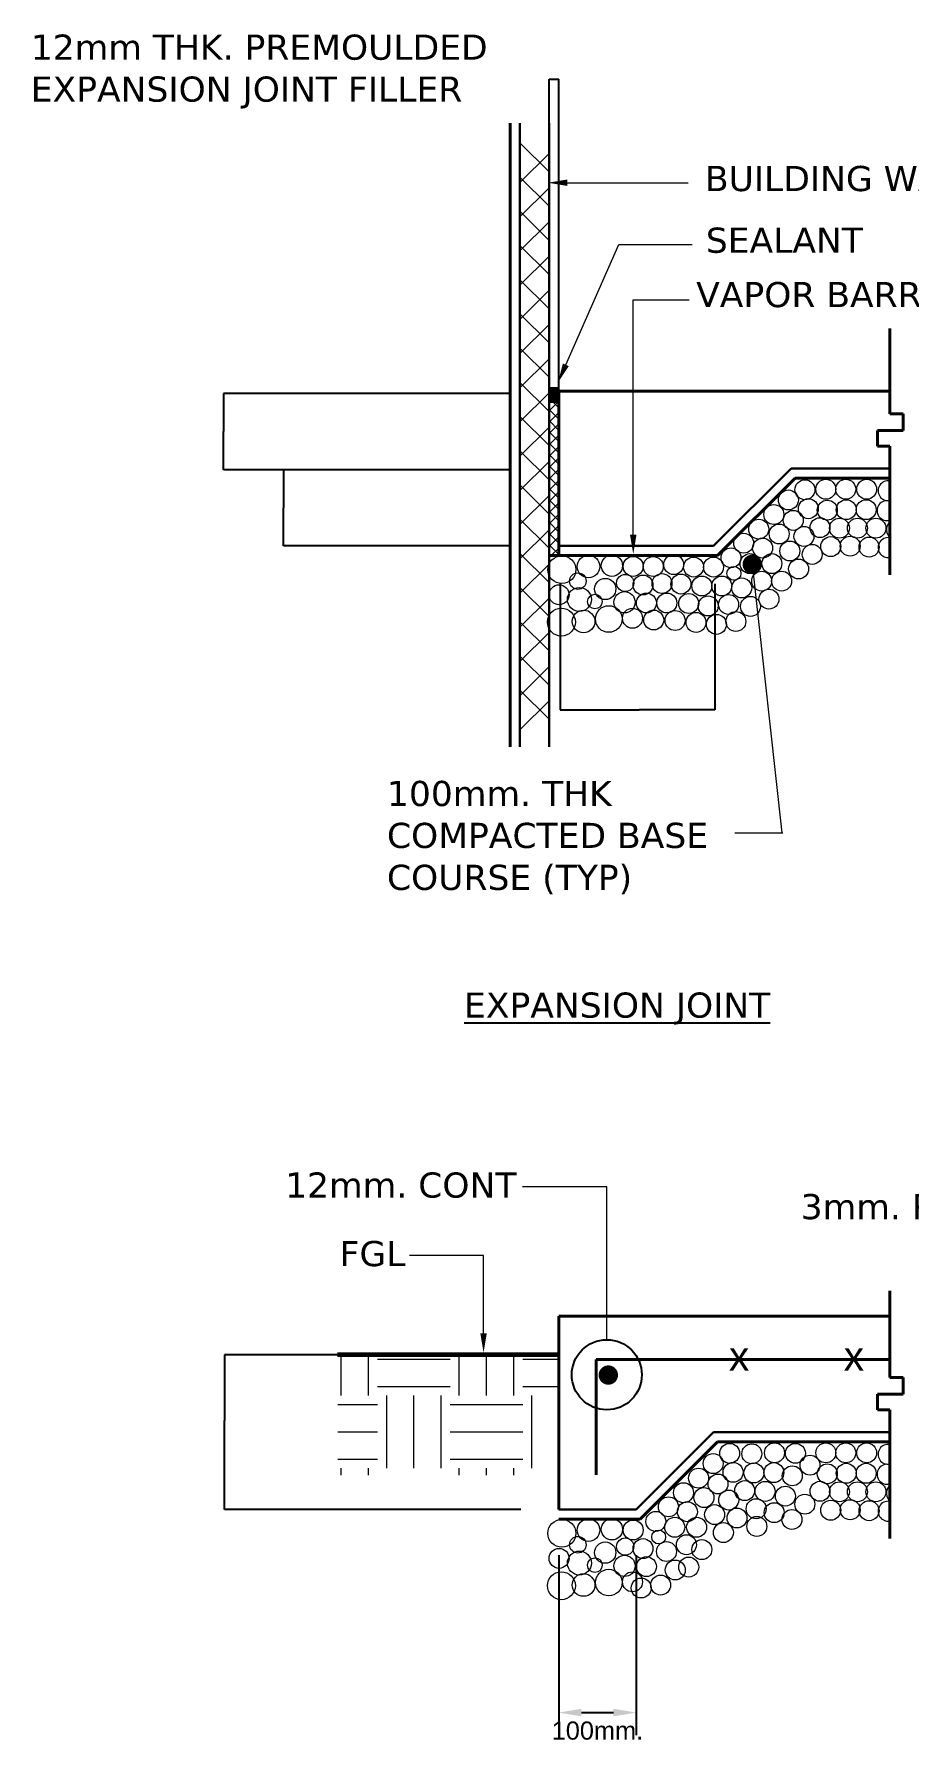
# Model space of a CAD drawing. Header units: inches. Extents: x -1 to 315328, y 6829 to 107833.
# Drawn here: x 108742 to 115693, y 15200 to 28760 of the extents above; entities that cross this region are included whole.
import ezdxf

# ---------------------------------------------------------------- set-up
doc = ezdxf.new("R2010")
doc.units = ezdxf.units.IN
doc.header["$MEASUREMENT"] = 0
for name, color, linetype, lineweight in [('aa.09', 4, 'Continuous', 9), ('aa.40', 5, 'Continuous', 40), ('aaborderline', 6, 'Continuous', 60), ('aaline1', 5, 'Continuous', 40), ('aaline3', 6, 'Continuous', 30), ('aaline4', 5, 'Continuous', 25), ('aaline5', 1, 'Continuous', 18)]:
    doc.layers.add(name, color=color, linetype=linetype, lineweight=lineweight)
doc.styles.get("Standard").update_dxf_attribs({"font": 'arial.ttf'})
doc.dimstyles.get("Standard").update_dxf_attribs({"dimtxt": 0.18, "dimasz": 0.18, "dimexe": 0.18, "dimexo": 0.0625, "dimgap": 0.09, "dimtad": 0, "dimtih": 1, "dimtoh": 1, "dimdec": 4, "dimzin": 0, "dimdsep": 46, "dimtxsty": 'Standard', "dimcen": 0.09, "dimadec": 0, "dimazin": 0, "dimtfac": 1, "dimtdec": 4, "dimtofl": 0, "dimtmove": 0, "dimatfit": 3, "dimfxl": 1, "dimtolj": 1, "dimtzin": 0, "dimarcsym": 0})

# ---------------------------------------------------------------- blocks, each defined once
blk = doc.blocks.new('*X348')
at = {"color": 0}
for p, q in [((114.375, 123.28125), (114.375, 125.3829775795377)), ((115.78125, 123.28125), (115.78125, 125.3829775795377)), ((120.46875, 123.28125), (120.46875, 125.3829775795377)), ((121.875, 123.28125), (121.875, 125.3829775795377)), ((123.28125, 123.28125), (123.28125, 125.3829775795377)), ((116.25, 125.15625), (120, 125.15625)), ((123.75, 125.15625), (125.6037196793609, 125.15625)), ((116.25, 123.75), (120, 123.75)), ((123.75, 123.75), (125.6037196793609, 123.75)), ((114.196429099131, 122.8125), (116.25, 122.8125)), ((116.71875, 119.53125), (116.71875, 123.28125)), ((118.125, 119.53125), (118.125, 123.28125)), ((119.53125, 119.53125), (119.53125, 123.28125)), ((120, 122.8125), (123.75, 122.8125)), ((124.21875, 119.53125), (124.21875, 123.28125)), ((114.196429099131, 121.40625), (116.25, 121.40625)), ((120, 121.40625), (123.75, 121.40625)), ((114.196429099131, 120), (116.25, 120)), ((120, 120), (123.75, 120)), ((114.375, 119.1592316571435), (114.375, 119.53125)), ((115.78125, 119.1592316571435), (115.78125, 119.53125)), ((120.46875, 119.1592316571435), (120.46875, 119.53125)), ((121.875, 119.1592316571435), (121.875, 119.53125)), ((123.28125, 119.1592316571435), (123.28125, 119.53125))]:
    blk.add_line(p, q, dxfattribs=at)
blk = doc.blocks.new('*D357')
at = {"color": 0, "lineweight": -2, "transparency": 16777216}
for p, q in [((112833.5192523262, 27065.77496918335), (112833.5192523262, 28401.46270990739)), ((112833.6992523262, 28401.28270990739), (112910.2623722228, 28401.28270990739)), ((112910.4423722228, 25630.74737010722), (112910.4423722228, 28401.46270990739))]:
    blk.add_line(p, q, dxfattribs=at)
at = {"color": 0, "transparency": 16777216}
for points in [[(112833.6992523262, 28401.31270990739), (112833.6992523262, 28401.25270990739), (112833.5192523262, 28401.28270990739)], [(112910.2623722228, 28401.31270990739), (112910.2623722228, 28401.25270990739), (112910.4423722228, 28401.28270990739)]]:
    blk.add_solid(points, dxfattribs=at)
at = {"layer": 'Defpoints', "color": 0, "transparency": 16777216}
for p in [(112910.4423722228, 28401.28270990739), (112833.5192523262, 27065.71246918335), (112910.4423722228, 25630.68487010722)]:
    blk.add_point(p, dxfattribs=at)
blk = doc.blocks.new('*X347')
at = {"color": 0}
for p, q in [((125.1037196793608, 177.1844292778883), (123.6037196793608, 178.6844292778883)), ((123.6037196793608, 176.6367282683519), (125.1037196793608, 178.1367282683519)), ((125.1037196793608, 175.4166623249219), (123.6037196793608, 176.9166623249219)), ((123.6037196793608, 174.8689613153855), (125.1037196793608, 176.3689613153855)), ((125.1037196793608, 173.6488953719555), (123.6037196793608, 175.1488953719555)), ((123.6037196793608, 173.1011943624192), (125.1037196793608, 174.6011943624192)), ((125.1037196793608, 171.8811284189891), (123.6037196793608, 173.3811284189892)), ((123.6037196793608, 171.3334274094528), (125.1037196793608, 172.8334274094528)), ((125.1037196793609, 170.1133614660228), (123.6037196793608, 171.6133614660228)), ((123.6037196793609, 169.5656604564865), (125.1037196793609, 171.0656604564864)), ((125.1037196793609, 168.3455945130564), (123.6037196793608, 169.8455945130564)), ((123.6037196793609, 167.7978935035201), (125.1037196793609, 169.2978935035201)), ((125.1037196793609, 166.57782756009), (123.6037196793609, 168.07782756009)), ((123.6037196793609, 166.0301265505537), (125.1037196793609, 167.5301265505537)), ((125.1037196793609, 164.8100606071236), (123.6037196793609, 166.3100606071236)), ((123.6037196793609, 164.2623595975874), (125.1037196793609, 165.7623595975874)), ((125.1037196793609, 163.0422936541572), (123.6037196793609, 164.5422936541572)), ((123.6037196793609, 162.494592644621), (125.1037196793609, 163.994592644621)), ((125.1037196793609, 161.2745267011908), (123.6037196793609, 162.7745267011909)), ((123.6037196793609, 160.7268256916547), (125.1037196793609, 162.2268256916547)), ((125.1037196793609, 159.5067597482245), (123.6037196793609, 161.0067597482245)), ((123.6037196793609, 158.9590587386883), (125.1037196793609, 160.4590587386883)), ((125.1037196793609, 157.7389927952581), (123.6037196793609, 159.2389927952581)), ((123.603719679361, 157.191291785722), (125.1037196793609, 158.691291785722)), ((125.103719679361, 155.9712258422917), (123.6037196793609, 157.4712258422917)), ((123.603719679361, 155.4235248327556), (125.103719679361, 156.9235248327556)), ((125.103719679361, 154.2034588893253), (123.603719679361, 155.7034588893253)), ((123.603719679361, 153.6557578797893), (125.103719679361, 155.1557578797893)), ((125.103719679361, 152.4356919363589), (123.603719679361, 153.9356919363589)), ((123.603719679361, 151.8879909268229), (125.103719679361, 153.3879909268229)), ((125.103719679361, 150.6679249833925), (123.603719679361, 152.1679249833926)), ((123.603719679361, 150.1202239738566), (125.103719679361, 151.6202239738566)), ((125.103719679361, 148.9001580304262), (123.603719679361, 150.4001580304262)), ((123.603719679361, 148.3524570208902), (125.103719679361, 149.8524570208902))]:
    blk.add_line(p, q, dxfattribs=at)
blk = doc.blocks.new('*D358')
at = {"color": 0, "lineweight": -2, "transparency": 16777216}
for p, q in [((112525.7642727406, 25903.41726666562), (110246.6982771612, 25903.41726666562)), ((110246.8782771612, 25903.23726666562), (110246.8782771612, 25600.65765172167)), ((110246.8782771612, 25297.75099175725), (110246.8782771612, 25600.33060670121)), ((112525.7642727406, 25297.57099175725), (110246.6982771612, 25297.57099175725))]:
    blk.add_line(p, q, dxfattribs=at)
at = {"color": 0, "transparency": 16777216}
for points in [[(110246.8482771612, 25903.23726666562), (110246.9082771612, 25903.23726666562), (110246.8782771612, 25903.41726666562)], [(110246.8482771612, 25297.75099175725), (110246.9082771612, 25297.75099175725), (110246.8782771612, 25297.57099175725)]]:
    blk.add_solid(points, dxfattribs=at)
at = {"layer": 'Defpoints', "color": 0, "transparency": 16777216}
for p in [(112525.8267727406, 25903.41726666562), (110246.8782771612, 25297.57099175725), (112525.8267727406, 25297.57099175725)]:
    blk.add_point(p, dxfattribs=at)
at = {"color": 0, "transparency": 16777216, "insert": (110246.8782771611, 25600.4941292114), "char_height": 0.18, "attachment_point": 5}
blk.add_mtext('\\A1;{\\H0.8x;100mm.}', dxfattribs=at)
blk = doc.blocks.new('*D359')
at = {"color": 0, "lineweight": -2, "transparency": 16777216}
for p, q in [((112525.7642727406, 25297.57099175725), (110724.009252028, 25297.57099175725)), ((110724.189252028, 25297.39099175725), (110724.189252028, 24994.81137681002)), ((110724.189252028, 24691.90471684225), (110724.189252028, 24994.48433178956)), ((112525.7642727406, 24691.72471684225), (110724.009252028, 24691.72471684225))]:
    blk.add_line(p, q, dxfattribs=at)
at = {"color": 0, "transparency": 16777216}
for points in [[(110724.159252028, 25297.39099175725), (110724.219252028, 25297.39099175725), (110724.189252028, 25297.57099175725)], [(110724.159252028, 24691.90471684225), (110724.219252028, 24691.90471684225), (110724.189252028, 24691.72471684225)]]:
    blk.add_solid(points, dxfattribs=at)
at = {"layer": 'Defpoints', "color": 0, "transparency": 16777216}
for p in [(112525.8267727406, 25297.57099175725), (110724.189252028, 24691.72471684225), (112525.8267727406, 24691.72471684225)]:
    blk.add_point(p, dxfattribs=at)
at = {"color": 0, "transparency": 16777216, "insert": (110724.189252028, 24994.64785429975), "char_height": 0.18, "attachment_point": 5}
blk.add_mtext('\\A1;{\\H0.8x;100mm.}', dxfattribs=at)
blk = doc.blocks.new('*D350')
at = {"color": 0, "lineweight": -2, "transparency": 16777216}
for p, q in [((112921.0526948454, 24391.66204924643), (112921.0526948454, 23387.58317618799)), ((114151.8226131879, 24391.66204924643), (114151.8226131879, 23387.58317618799)), ((112921.2326948454, 23387.76317618799), (113550.4891269002, 23387.76317618799)), ((114151.642613188, 23387.76317618799), (113551.3724284009, 23387.76317618799))]:
    blk.add_line(p, q, dxfattribs=at)
at = {"color": 0, "transparency": 16777216}
for points in [[(112921.2326948454, 23387.79317618799), (112921.2326948454, 23387.73317618799), (112921.0526948454, 23387.76317618799)], [(114151.642613188, 23387.79317618799), (114151.642613188, 23387.73317618799), (114151.8226131879, 23387.76317618799)]]:
    blk.add_solid(points, dxfattribs=at)
at = {"layer": 'Defpoints', "color": 0, "transparency": 16777216}
for p in [(112921.0526948454, 24391.72454924643), (114151.8226131879, 24391.72454924643), (114151.8226131879, 23387.76317618799)]:
    blk.add_point(p, dxfattribs=at)
at = {"color": 0, "transparency": 16777216, "insert": (113550.9307776506, 23387.76317618799), "char_height": 0.18, "attachment_point": 5}
blk.add_mtext('\\A1;{\\H0.8x;200mm.}', dxfattribs=at)
blk = doc.blocks.new('*D353')
at = {"color": 0, "lineweight": -2, "transparency": 16777216}
for p, q in [((111151.9690336497, 18261.16575623543), (110255.0267637094, 18261.16575623543)), ((110255.2067637094, 18260.98575623543), (110255.2067637094, 17739.34482633346)), ((110255.2067637094, 17031.4574037977), (110255.2067637094, 17739.017781313)), ((112610.3797046263, 17031.2774037977), (110255.0267637094, 17031.2774037977))]:
    blk.add_line(p, q, dxfattribs=at)
at = {"color": 0, "transparency": 16777216}
for points in [[(110255.1767637094, 18260.98575623543), (110255.2367637094, 18260.98575623543), (110255.2067637094, 18261.16575623543)], [(110255.1767637094, 17031.4574037977), (110255.2367637094, 17031.4574037977), (110255.2067637094, 17031.2774037977)]]:
    blk.add_solid(points, dxfattribs=at)
at = {"layer": 'Defpoints', "color": 0, "transparency": 16777216}
for p in [(111152.0315336497, 18261.16575623543), (110255.2067637094, 17031.2774037977), (112610.4422046263, 17031.2774037977)]:
    blk.add_point(p, dxfattribs=at)
at = {"color": 0, "transparency": 16777216, "insert": (110255.2067637094, 17739.18130382319), "char_height": 0.18, "attachment_point": 5}
blk.add_mtext('\\A1;{\\H0.8x;200mm.}', dxfattribs=at)

msp = doc.modelspace()

# ---------------------------------------------------------------- hatches: boundary and pattern name
at = {"layer": 'aa.09'}
h = msp.add_hatch(dxfattribs=at)
h.set_pattern_fill('ANSI37', color=256, scale=20.00001117306118, style=0)
h.set_pattern_definition([(45, (34487.10321398731, -118766.4120896637), (-44.90130568958352, 44.90130568958353), []), (135, (34487.10321398731, -118766.4120896637), (-44.90130568958353, -44.90130568958352), [])])
h.paths.add_polyline_path([(112910.4423722228, 25837.86295874423), (112833.5192523262, 25837.86295874423), (112833.5192523262, 24614.80159694227), (112910.4423722228, 24614.80159694227)])

# ---------------------------------------------------------------- linework, layer by layer
for p, q in [((112833.5192523262, 25837.86295874423), (112910.4423722228, 25837.86295874423)), ((112910.4423722228, 16668.77720128943), (112910.4423722228, 15237.0372585369)), ((113525.8273313941, 16668.77720128943), (113525.8273313941, 15237.0372585369)), ((113090.4424727799, 15417.0373590957), (113345.8272308361, 15417.0373590957))]:
    msp.add_line(p, q)
at = {"const_width": 115.3846798445837}
msp.add_lwpolyline([(112834.1561107012, 25896.14613556146), (112908.5843111016, 25896.14613556146)], dxfattribs=at)
at = {"const_width": 76.92311989638914}
for points in [[(114410.2422202244, 24545.44133298146, 1), (114487.165340121, 24545.44133298146, 1)], [(113266.3246582934, 18100.33438133649, 1), (113343.2477781891, 18100.33438133649, 1)]]:
    msp.add_lwpolyline(points, format="xyb", close=True, dxfattribs=at)
for points in [[(112978.9812720213, 27553.3422842744), (112978.9812720213, 27604.62436420546), (112825.1350322281, 27578.98332424325)], [(112990.3102237784, 26121.12064136201), (112943.3719314955, 26141.77611133296), (112904.8746677304, 25990.63349950305)], [(113528.3049048343, 24780.37725355302), (113477.0228249041, 24780.37725355302), (113502.6638648696, 24626.53101376645)], [(112339.0261761592, 18431.98664472613), (112287.7440962281, 18431.98664472613), (112313.3851361928, 18278.1404049329)], [(113090.4424727799, 15447.03737584996), (113090.4424727799, 15387.03734233481), (112910.4423722228, 15417.0373590957)], [(113345.8272308361, 15447.03737584996), (113345.8272308361, 15387.03734233481), (113525.8273313941, 15417.0373590957)]]:
    msp.add_solid(points)
at = {"layer": 'aa.09'}
for centre, radius in [((114735.5610340752, 25057.13433729607), 79.28638127468079), ((114866.9160381677, 25138.26965201477), 79.28638127468079), ((115033.0414845203, 25142.13323842426), 79.28638127468079), ((115191.4401659253, 25142.13323842426), 79.28638127468079), ((115357.5656122779, 25142.13323842426), 79.28638127468079), ((114619.6595598764, 24941.2267448522), 79.28638127468079), ((114774.1948588084, 24894.86370787199), 79.28638127468079), ((114893.9597154811, 24987.58978183242), 79.28638127468079), ((115044.6316319401, 24975.999022584), 79.28638127468079), ((115195.3035483991, 24979.86260900015), 79.28638127468079), ((115353.7022298041, 24979.86260900015), 79.28638127468079), ((114499.8947032046, 24825.31915240164), 79.28638127468079), ((114662.1567670834, 24786.68328826036), 79.28638127468079), ((114859.1892732217, 24767.36535617971), 79.28638127468079), ((114986.6808948411, 24836.90991165003), 79.28638127468079), ((115141.2161937731, 24833.04632523388), 79.28638127468079), ((115284.1613452845, 24833.04632523388), 79.28638127468079), ((115430.9698792705, 24833.04632523388), 79.28638127468079), ((114380.1298465312, 24713.27514636723), 79.28638127468079), ((114530.8017629911, 24674.63928222592), 79.28638127468079), ((114747.1511814959, 24651.45776372915), 79.28638127468079), ((114924.8667752675, 24624.41265882959), 79.28638127468079), ((115071.6753092535, 24686.23004146764), 79.28638127468079), ((115226.2106081855, 24690.09362788379), 79.28638127468079), ((115376.8825246437, 24682.36645505152), 79.28638127468079), ((112935.4782434501, 24503.32037198468), 111.0009337845549), ((113146.9085935169, 24528.723552932), 89.85789877797069), ((113332.9287797402, 24534.40860166409), 84.57214002632792), ((113502.0730597939, 24529.12375306661), 79.28638127468079), ((113661.5407064972, 24527.82299845968), 79.28638127468079), ((113823.802770376, 24543.27734411752), 79.28638127468079), ((113982.2014517818, 24523.95941204356), 79.28638127468079), ((114140.6001331868, 24523.95941204356), 79.28638127468079), ((114279.681902226, 24597.36755392334), 79.28638127468079), ((114430.353818685, 24551.00451694982), 79.28638127468079), ((114604.2060299828, 24551.00451694982), 79.28638127468079), ((114816.6920660155, 24508.50506637903), 79.28638127468079), ((113062.7164231357, 24411.91540600915), 65.79104479341912), ((113280.0711922238, 24349.43890069879), 84.57214002632354), ((113438.6439547732, 24397.00253808283), 68.7148637713909), ((113580.4096745577, 24381.00671469345), 79.28638127468079), ((113731.0815910175, 24392.59747392853), 79.28638127468079), ((113881.7535074758, 24388.73388752568), 79.28638127468079), ((114047.8789538275, 24373.27954186121), 79.28638127468079), ((114206.2776352334, 24373.27954186121), 79.28638127468079), ((114302.8621970656, 24473.73278865387), 55.31534715010105), ((114364.6763166384, 24357.82519620334), 79.28638127468079), ((114523.0749980442, 24411.91540600915), 79.28638127468079), ((114681.4736794492, 24411.91540600915), 79.28638127468079), ((112913.316578527, 24303.51718726032), 79.28638127468297), ((113074.734093633, 24266.48212365748), 95.14365752961781), ((113197.9348097002, 24249.64477657841), 58.46363938658293), ((113433.3581960216, 24243.74192871578), 84.57214002632792), ((113607.453351872, 24238.05401733669), 79.28638127468079), ((113769.7154157491, 24238.05401733669), 79.28638127468079), ((113943.5676270486, 24234.19043092054), 79.28638127468079), ((114098.1029259806, 24214.87249885322), 79.28638127468079), ((114260.3649898594, 24226.46325809494), 79.28638127468079), ((114434.217201158, 24211.0089124371), 79.28638127468079), ((114581.0257351432, 24268.96270865903), 79.28638127468079), ((112931.6148609779, 24086.05303916938), 111.0009337845549), ((113108.2932968083, 24091.68191975253), 89.85789877797286), ((113308.1334994537, 24110.99985182652), 105.7151750329077), ((113496.7873010414, 24116.90556234278), 79.28638127468079), ((113665.404088971, 24102.82849281217), 79.28638127468079), ((113835.3929177957, 24098.96490640269), 79.28638127468079), ((114001.5183641476, 24083.51056073816), 79.28638127468079), ((114163.7804280264, 24068.05621508698), 79.28638127468079), ((114318.3157269584, 24091.23773357042), 79.28638127468079), ((114269.0831149383, 17477.82233896357), 79.28638127468079), ((114444.7393244736, 17474.43799591725), 79.28638127468079), ((114625.050950287, 17481.96783324273), 79.28638127468079), ((114791.1993958314, 17478.23815306788), 79.28638127468079), ((115033.0414845203, 17481.68592537972), 79.28638127468079), ((115191.4401659253, 17481.68592537972), 79.28638127468079), ((115357.5656122779, 17481.68592537972), 79.28638127468079), ((114021.8266366471, 17280.77943180766), 79.28638127468079), ((114137.728110846, 17396.68702425156), 79.28638127468079), ((114296.1267922518, 17327.14246878788), 79.28638127468079), ((114461.4985367844, 17322.20010189689), 79.28638127468079), ((114620.0812117229, 17324.90738317883), 79.28638127468079), ((114766.5600906288, 17299.12429885374), 79.28638127468079), ((114907.2388651794, 17384.18662925411), 79.28638127468079), ((115044.6316319401, 17315.55170953949), 79.28638127468079), ((115195.3035483991, 17319.41529595561), 79.28638127468079), ((115353.7022298041, 17319.41529595561), 79.28638127468079), ((113902.0617799745, 17164.87183935713), 79.28638127468079), ((114176.3619355792, 17234.41639482742), 79.28638127468079), ((114388.2169321475, 17181.75735032192), 79.28638127468079), ((114550.5249944091, 17175.37677043374), 79.28638127468079), ((114986.6808948411, 17176.46259860549), 79.28638127468079), ((115141.2161937731, 17172.59901218937), 79.28638127468079), ((115284.1613452845, 17172.59901218937), 79.28638127468079), ((115430.9698792705, 17172.59901218937), 79.28638127468079), ((113782.2969233019, 17052.82783332939), 79.28638127468079), ((113932.9688397617, 17014.19196917475), 79.28638127468079), ((114064.3238438533, 17126.23597521582), 79.28638127468079), ((114261.3563499915, 17106.9180431352), 79.28638127468079), ((114479.4254363642, 17037.52148929326), 79.28638127468079), ((114711.611704623, 17138.14388079845), 79.28638127468079), ((114866.1163379657, 17073.59102609748), 79.28638127468079), ((115071.6753092535, 17025.78272842313), 79.28638127468079), ((115226.2106081855, 17029.64631483925), 79.28638127468079), ((115376.8825246437, 17021.91914200701), 79.28638127468079), ((112935.4782434501, 16842.87305894014), 111.0009337845549), ((113146.9085935169, 16868.27623988746), 89.85789877797069), ((113332.9287797402, 16873.96128861955), 84.57214002632792), ((113681.8489789959, 16936.92024087883), 79.28638127468079), ((113832.5208954557, 16890.55720390525), 79.28638127468079), ((114006.3731067535, 16890.55720390525), 79.28638127468079), ((114149.3182582665, 16991.01045068464), 79.28638127468079), ((114327.0338520381, 16963.96534578508), 79.28638127468079), ((114484.7631619936, 16897.20559625601), 79.28638127468079), ((114622.6312453811, 17006.52117792441), 79.28638127468079), ((114763.9333929985, 16952.46620659649), 79.28638127468079), ((113062.7164231357, 16751.46809296461), 65.79104479341912), ((113502.0730597939, 16868.67644002207), 79.28638127468079), ((113705.0292738363, 16813.28547560269), 55.31534715010105), ((113925.2420748149, 16751.46809296461), 79.28638127468079), ((114218.8591427862, 16848.05775333452), 79.28638127468079), ((112913.316578527, 16643.06987422245), 79.28638127468297), ((113074.734093633, 16606.03481061294), 95.14365752961781), ((113280.0711922238, 16688.99158765428), 84.57214002632354), ((113438.6439547732, 16736.55522503832), 68.7148637713909), ((113580.4096745577, 16720.55940164893), 79.28638127468079), ((113766.8433934091, 16697.3778831588), 79.28638127468079), ((114047.8789538275, 16712.83222881667), 79.28638127468079), ((113197.9348097002, 16589.19746353387), 58.46363938658293), ((113308.1334994537, 16450.55253878198), 105.7151750329077), ((113433.3581960216, 16583.29461567124), 84.57214002632792), ((113607.453351872, 16577.60670429881), 79.28638127468079), ((113836.3842779287, 16550.56159939256), 79.28638127468079), ((113943.5676270486, 16573.7431178827), 79.28638127468079), ((112931.6148609779, 16425.60572612484), 111.0009337845549), ((113108.2932968083, 16431.23460670799), 89.85789877797286), ((113496.7873010414, 16456.45824929164), 79.28638127468079), ((113565.9475047971, 16407.60890204244), 79.28638127468079), ((113720.4828037291, 16430.79042052588), 79.28638127468079)]:
    msp.add_circle(centre, radius, dxfattribs=at)
for centre, start, end in [((115527.5544411035, 25130.54247918254), 79.36084281089873, 280.6391571891013), ((115519.8276761568, 24972.13543616788), 73.61579781780107, 286.3842021821989), ((115593.2319431494, 24821.45556599216), 130.0708853906484, 238.1122014893284), ((115527.5544411035, 24678.50286864204), 72.53636693290821, 280.6391571891013), ((115527.5544411035, 17470.09516613799), 79.36084281089873, 280.6391571891013), ((115519.8276761568, 17311.68812312337), 73.61579781780107, 286.3842021821989), ((115593.2319431494, 17161.00825294098), 130.0708853906484, 238.1122014893284), ((115527.5544411035, 17018.05555559089), 72.53636693290821, 280.6391571891013)]:
    msp.add_arc(centre, 79.28638127468079, start, end, dxfattribs=at)
at = {"layer": 'aa.40'}
for p, q in [((115542.1925359938, 26420.6405884189), (115542.1925359938, 25741.15423893725)), ((115542.1925359938, 25741.15423893725), (115647.8754062678, 25741.15423893725)), ((115647.8754062678, 25741.15423893725), (115647.8754062678, 25608.48606218206)), ((115647.8754062678, 25608.48606218206), (115444.3131807665, 25608.48606218206)), ((115444.3131807665, 25608.48606218206), (115444.3131807665, 25483.62189582697)), ((115444.3131807665, 25483.62189582697), (115542.1925359938, 25483.62189582697)), ((115542.1925359938, 25483.62189582697), (115542.1925359938, 24461.46881179221)), ((115542.1925359938, 18768.77800483446), (115542.1925359938, 18080.70692589274)), ((113206.8653084013, 17306.6495223855), (113206.8653084013, 18224.02552818789)), ((113206.8653084013, 18224.02552818789), (115542.1925359938, 18224.02552818789)), ((115542.1925359938, 18080.70692589274), (115647.8754062678, 18080.70692589274)), ((115647.8754062678, 18080.70692589274), (115647.8754062678, 17948.03874913754)), ((115647.8754062678, 17948.03874913754), (115444.3131807665, 17948.03874913754)), ((115444.3131807665, 17948.03874913754), (115444.3131807665, 17823.17458278243)), ((115444.3131807665, 17823.17458278243), (115542.1925359938, 17823.17458278243)), ((115542.1925359938, 17823.17458278243), (115542.1925359938, 16801.02149874766))]:
    msp.add_line(p, q, dxfattribs=at)
at = {"layer": 'aaborderline'}
msp.add_line((112910.4423722228, 18261.16575623542), (111152.0315336497, 18261.16575623542), dxfattribs=at)
at = {"layer": 'aaline1'}
for p, q in [((112525.8267727406, 28053.50708789384), (112525.8267727406, 23094.2642046425)), ((112910.4423722228, 25922.49463518802), (112910.4423722228, 24614.80159694227)), ((112910.4423722228, 25922.49463518802), (115542.1925359938, 25922.49463518802)), ((114788.4598492574, 25230.18655612186), (114173.0748900861, 24614.80159694227)), ((114788.4598492574, 25230.18655612186), (115542.1925359938, 25230.18655612186)), ((112833.5192523262, 24614.80159694227), (114173.0748900861, 24614.80159694227)), ((112910.4423722228, 18568.85823582188), (115542.1925359938, 18568.85823582188)), ((112910.4423722228, 18568.85823582188), (112910.4423722228, 17031.27740379769)), ((114173.0748900861, 17569.73924307065), (113557.6899309157, 16954.35428389773)), ((114173.0748900861, 17569.73924307065), (115542.1925359938, 17569.73924307065)), ((112910.4423722228, 16954.35428389773), (113557.6899309157, 16954.35428389773))]:
    msp.add_line(p, q, dxfattribs=at)
at = {"layer": 'aaline3'}
for p, q in [((112602.7498926381, 28053.50708789384), (112602.7498926381, 23094.2642046425)), ((112833.5192523262, 28053.50708789384), (112833.5192523262, 23094.2642046425)), ((114756.5972497366, 25307.10967601516), (114141.2122905653, 24691.72471684223)), ((114756.5972497366, 25307.10967601516), (115542.1925359938, 25307.10967601516)), ((112910.4423722228, 24691.72471684223), (114141.2122905653, 24691.72471684223)), ((114141.2122905653, 17646.66236297062), (113525.8273313941, 17031.27740379769)), ((114141.2122905653, 17646.66236297062), (115542.1925359938, 17646.66236297062)), ((112910.4423722228, 17031.27740379769), (113525.8273313941, 17031.27740379769))]:
    msp.add_line(p, q, dxfattribs=at)
at = {"layer": 'aaline4'}
msp.add_circle((113292.594234586, 18102.91128022561), 278.3015332275678, dxfattribs=at)
at = {"layer": 'aaline5'}
for p, q in [((112978.9812720213, 27578.98332424325), (113939.9191662421, 27578.98332424325)), ((112966.8410776373, 26131.4483763508), (113387.8546598999, 27088.17599422002)), ((113387.8546598999, 27088.17599422002), (113970.4075061038, 27088.17599422002)), ((113502.6638648696, 26648.43917547335), (113947.3834831747, 26648.43917547335)), ((113502.6638648696, 24780.37725355302), (113502.6638648696, 26648.43917547335)), ((114448.7037801727, 24545.44133298146), (114682.4250394276, 22411.08827397868)), ((114310.4287689817, 22411.08827397868), (114691.229164111, 22411.08827397868)), ((113292.594234586, 19597.51263799233), (112622.6090620018, 19597.51263799233)), ((113292.594234586, 18381.21281345648), (113292.594234586, 19597.51263799233)), ((112313.3851361928, 19051.21007273751), (111725.8596771579, 19051.21007273751)), ((112313.3851361928, 18431.98664472613), (112313.3851361928, 19051.21007273751))]:
    msp.add_line(p, q, dxfattribs=at)

# ---------------------------------------------------------------- block references
at = {"layer": 'aa.09', "xscale": 153.8462397928133, "yscale": 153.8462397928133, "zscale": 153.8462397928133}
for name, p in [('*X347', (93586.78239556716, 405.8261078746291)), ('*X348', (93586.78239556716, -1028.53387840162))]:
    msp.add_blockref(name, p, dxfattribs=at)

# ---------------------------------------------------------------- texts
for p in [(114263.3803882478, 18136.41096583093), (115175.590969382, 18136.41096583093)]:
    msp.add_text('x', height=230.7693596891675).set_placement(p)
at = {"char_height": 200.0001117306118, "attachment_point": 1}
for s, insert, width in [('{\\fVerdana|b0|i0|c0|p34;12mm THK. PREMOULDED EXPANSION JOINT FILLER}', (108715.3247323258, 28756.82765299428), 4394.93559128157), ('{\\fVerdana|b0|i0|c0|p34;BUILDING WALL}', (114072.5777776982, 27712.54835176381), 4394.93559128157), ('{\\fVerdana|b0|i0|c0|p34;SEALANT}', (114079.453204766, 27222.31925358926), 4394.93559128157), ('{\\fVerdana|b0|i0|c0|p34;VAPOR BARRIER (TYP.)}', (114002.677715319, 26790.01966212731), 4394.93559128157), ('{\\fVerdana|b0|i0|c0|p34;100mm. THK COMPACTED BASE COURSE (TYP)}', (111545.6448060502, 22824.0112091492), 3217.952354116286), ('{\\fVerdana|b0|i0|c0|p34;\\LEXPANSION JOINT}', (112158.1696257899, 21141.56251094051), 4394.93559128157), ('{\\fVerdana|b0|i0|c0|p34;12mm. CONT}', (110736.3341509058, 19711.09975517678), 3217.952354116286), ('{\\fVerdana|b0|i0|c0|p34;3mm. RADIUS}', (114833.0633580458, 19539.6084971966), 2143.715434062776), ('{\\fVerdana|b0|i0|c0|p34;FGL}', (111169.3581443253, 19166.17002799208), 789.1717042124804)]:
    msp.add_mtext(s, dxfattribs=dict(at, insert=insert, width=width))
at = {"insert": (113218.1348518085, 15273.20695944608), "char_height": 180.0001005575506, "attachment_point": 5}
msp.add_mtext('\\A1;{\\H0.8x;100mm.}', dxfattribs=at)

# ---------------------------------------------------------------- dimensions: what is measured, and where the dimension line sits
dim = msp.add_linear_dim(base=(112910.4423722228, 28401.28270990739), p1=(112833.5192523262, 27065.71246918335), p2=(112910.4423722228, 25630.68487010722), text=' ', dimstyle='Standard', override={"dimtxsty": 'Standard'})
dim.commit()
dim.dimension.update_dxf_attribs({"geometry": '*D357', "text_midpoint": (112871.9808122745, 28401.28270990739)})
dim = msp.add_linear_dim(base=(110246.8782771612, 25297.57099175725), p1=(112525.8267727406, 25903.41726666561), p2=(112525.8267727406, 25297.57099175724), angle=90, text='{\\H0.8x;100mm.}', dimstyle='Standard')
dim.commit()
dim.dimension.update_dxf_attribs({"geometry": '*D358', "text_midpoint": (110246.8782771611, 25600.4941292114)})
for base, p1, p2, text, picture, middle in [((110724.189252028, 24691.72471684225), (112525.8267727406, 25297.57099175724), (112525.8267727406, 24691.72471684223), '{\\H0.8x;100mm.}', '*D359', (110724.189252028, 24994.64785429975)), ((110255.2067637094, 17031.2774037977), (111152.0315336497, 18261.16575623542), (112610.4422046262, 17031.27740379769), '{\\H0.8x;200mm.}', '*D353', (110255.2067637094, 17739.18130382319))]:
    dim = msp.add_linear_dim(base=base, p1=p1, p2=p2, angle=90, text=text, dimstyle='Standard')
    dim.commit()
    dim.dimension.update_dxf_attribs({"geometry": picture, "text_midpoint": middle, "dimtype": 160})
dim = msp.add_linear_dim(base=(114151.8226131879, 23387.76317618799), p1=(112921.0526948454, 24391.72454924643), p2=(114151.8226131879, 24391.72454924643), text='{\\H0.8x;200mm.}', dimstyle='Standard')
dim.commit()
dim.dimension.update_dxf_attribs({"geometry": '*D350', "text_midpoint": (113550.9307776506, 23387.76317618799), "dimtype": 160})

doc.saveas('drawing.dxf')
